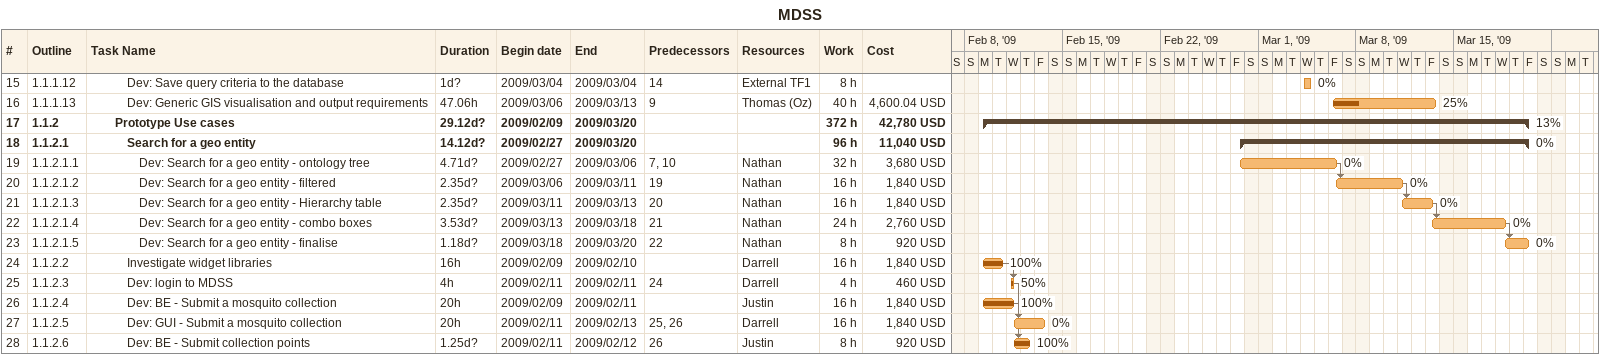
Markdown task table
MDSS

| ID | WBS | Task | Duration | Start | Finish | Predecessors | Resources | % complete | Work (h) | Cost (USD) |
|---|---|---|---|---|---|---|---|---|---|---|
| 15 | 1.1.1.12 | Dev: Save query criteria to the database | 1d? | 2009-03-04 | 2009-03-04 | 14 | External TF1 | 0 | 8 |  |
| 16 | 1.1.1.13 | Dev: Generic GIS visualisation and output requirements | 47.06h | 2009-03-06 | 2009-03-13 | 9 | Thomas (Oz) | 25 | 40 | 4600.04 |
| 17 | 1.1.2 | **Prototype Use cases** | 29.12d? | 2009-02-09 | 2009-03-20 |  |  | 13 | 372 | 42780 |
| 18 | 1.1.2.1 | **Search for a geo entity** | 14.12d? | 2009-02-27 | 2009-03-20 |  |  | 0 | 96 | 11040 |
| 19 | 1.1.2.1.1 | Dev: Search for a geo entity - ontology tree | 4.71d? | 2009-02-27 | 2009-03-06 | 7, 10 | Nathan | 0 | 32 | 3680 |
| 20 | 1.1.2.1.2 | Dev: Search for a geo entity - filtered | 2.35d? | 2009-03-06 | 2009-03-11 | 19 | Nathan | 0 | 16 | 1840 |
| 21 | 1.1.2.1.3 | Dev: Search for a geo entity - Hierarchy table | 2.35d? | 2009-03-11 | 2009-03-13 | 20 | Nathan | 0 | 16 | 1840 |
| 22 | 1.1.2.1.4 | Dev: Search for a geo entity - combo boxes | 3.53d? | 2009-03-13 | 2009-03-18 | 21 | Nathan | 0 | 24 | 2760 |
| 23 | 1.1.2.1.5 | Dev: Search for a geo entity - finalise | 1.18d? | 2009-03-18 | 2009-03-20 | 22 | Nathan | 0 | 8 | 920 |
| 24 | 1.1.2.2 | Investigate widget libraries | 16h | 2009-02-09 | 2009-02-10 |  | Darrell | 100 | 16 | 1840 |
| 25 | 1.1.2.3 | Dev: login to MDSS | 4h | 2009-02-11 | 2009-02-11 | 24 | Darrell | 50 | 4 | 460 |
| 26 | 1.1.2.4 | Dev: BE - Submit a mosquito collection | 20h | 2009-02-09 | 2009-02-11 |  | Justin | 100 | 16 | 1840 |
| 27 | 1.1.2.5 | Dev: GUI - Submit a mosquito collection | 20h | 2009-02-11 | 2009-02-13 | 25, 26 | Darrell | 0 | 16 | 1840 |
| 28 | 1.1.2.6 | Dev: BE - Submit collection points | 1.25d? | 2009-02-11 | 2009-02-12 | 26 | Justin | 100 | 8 | 920 |
